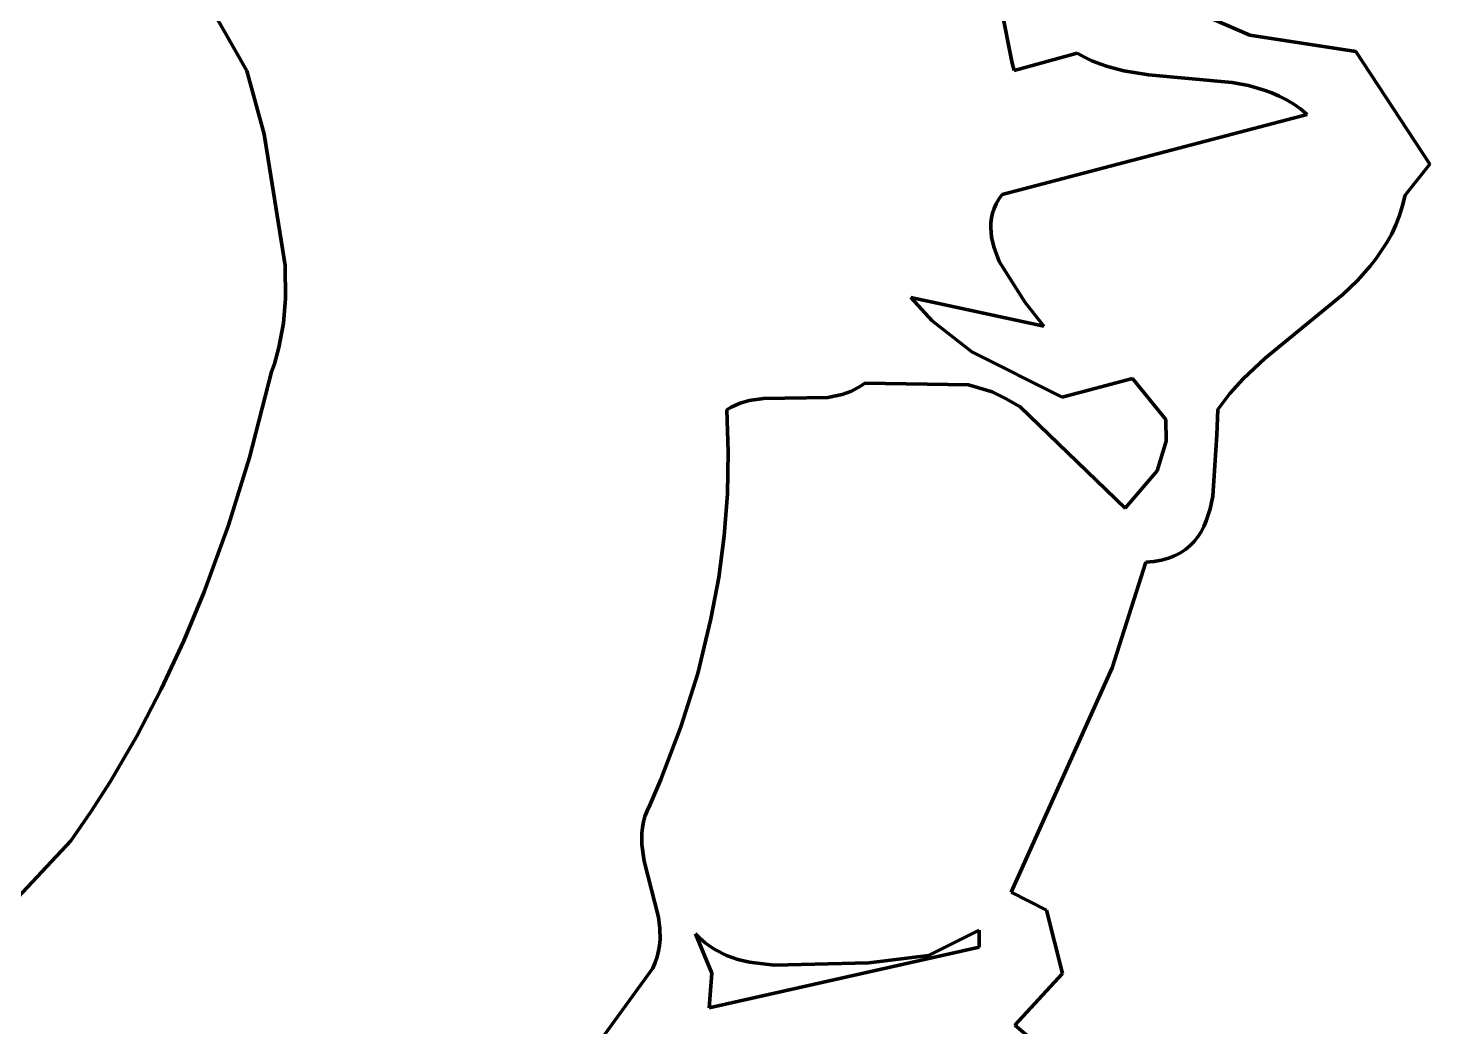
# Model space of a CAD drawing. Header units: millimetres. Extents: x 0 to 12.5, y 0 to 16.2.
# Drawn here: x 7.938 to 9.014, y 9.636 to 10.402 of the extents above; entities that cross this region are included whole.
import ezdxf

# ---------------------------------------------------------------- set-up
doc = ezdxf.new("R2010")
doc.units = ezdxf.units.MM
doc.layers.add('color#010101ff', color=7, linetype='CONTINUOUS', lineweight=100)
doc.layers.add('color#ffffffff', color=7, linetype='CONTINUOUS', lineweight=100)

msp = doc.modelspace()

# ---------------------------------------------------------------- linework, layer by layer
at = {"layer": 'color#010101ff'}
for p, q in [((8.0751, 10.4231), (8.1056, 10.3694)), ((8.693, 10.3754), (8.6844, 10.4179)), ((8.8376, 10.4132), (8.8753, 10.3968)), ((8.8753, 10.3968), (8.9567, 10.3843)), ((8.7427, 10.3832), (8.6945, 10.3699)), ((8.7484, 10.38), (8.7427, 10.3832)), ((8.9567, 10.3843), (9.0136, 10.2978)), ((8.6945, 10.3699), (8.693, 10.3754)), ((8.7542, 10.3772), (8.7484, 10.38)), ((8.7602, 10.3748), (8.7542, 10.3772)), ((8.7662, 10.3728), (8.7602, 10.3748)), ((8.7786, 10.3696), (8.7662, 10.3728)), ((8.1056, 10.3694), (8.119, 10.3208)), ((8.7976, 10.3665), (8.7786, 10.3696)), ((8.8619, 10.3606), (8.7976, 10.3665)), ((8.8743, 10.3582), (8.8619, 10.3606)), ((8.8863, 10.3548), (8.8743, 10.3582)), ((8.8922, 10.3527), (8.8863, 10.3548)), ((8.8979, 10.3502), (8.8922, 10.3527)), ((8.9035, 10.3473), (8.8979, 10.3502)), ((8.909, 10.344), (8.9035, 10.3473)), ((8.9143, 10.3403), (8.909, 10.344)), ((8.9194, 10.3361), (8.9143, 10.3403)), ((8.6852, 10.2746), (8.9194, 10.3361)), ((8.119, 10.3208), (8.1351, 10.2201)), ((9.0136, 10.2978), (8.9945, 10.2741)), ((8.6791, 10.264), (8.6807, 10.2676)), ((8.6807, 10.2676), (8.6827, 10.2711)), ((8.6827, 10.2711), (8.6852, 10.2746)), ((8.9926, 10.2662), (8.9902, 10.2586)), ((8.9945, 10.2741), (8.9926, 10.2662)), ((8.6766, 10.253), (8.6771, 10.2567)), ((8.6771, 10.2567), (8.6779, 10.2603)), ((8.6779, 10.2603), (8.6791, 10.264)), ((8.9902, 10.2586), (8.9874, 10.2514)), ((8.6765, 10.2493), (8.6766, 10.253)), ((8.6771, 10.2419), (8.6765, 10.2493)), ((8.9842, 10.2445), (8.9805, 10.2379)), ((8.9874, 10.2514), (8.9842, 10.2445)), ((8.6788, 10.2344), (8.6771, 10.2419)), ((8.683, 10.2233), (8.6788, 10.2344)), ((8.9805, 10.2379), (8.9765, 10.2316)), ((8.703, 10.1918), (8.683, 10.2233)), ((8.9722, 10.2255), (8.9676, 10.2196)), ((8.9765, 10.2316), (8.9722, 10.2255)), ((8.1351, 10.2201), (8.1353, 10.1948)), ((8.9676, 10.2196), (8.9576, 10.2085)), ((8.9576, 10.2085), (8.9467, 10.198)), ((8.1353, 10.1948), (8.1336, 10.1759)), ((8.6315, 10.1776), (8.6151, 10.1956)), ((8.6151, 10.1956), (8.7172, 10.1736)), ((8.7172, 10.1736), (8.703, 10.1918)), ((8.9467, 10.198), (8.8871, 10.149)), ((8.1336, 10.1759), (8.1301, 10.1572)), ((8.6619, 10.1539), (8.6315, 10.1776)), ((8.1301, 10.1572), (8.1267, 10.1448)), ((8.7312, 10.1191), (8.6619, 10.1539)), ((8.8871, 10.149), (8.8703, 10.1332)), ((8.1246, 10.1386), (8.1077, 10.0729)), ((8.1267, 10.1448), (8.1246, 10.1386)), ((8.5697, 10.1238), (8.5766, 10.1275)), ((8.5766, 10.1275), (8.5799, 10.1298)), ((8.5799, 10.1298), (8.6595, 10.1287)), ((8.6595, 10.1287), (8.6775, 10.1233)), ((8.7854, 10.1335), (8.7312, 10.1191)), ((8.8108, 10.102), (8.7854, 10.1335)), ((8.8703, 10.1332), (8.86, 10.1219)), ((8.4773, 10.1115), (8.4841, 10.1145)), ((8.4841, 10.1145), (8.4911, 10.1166)), ((8.4911, 10.1166), (8.5021, 10.1182)), ((8.5021, 10.1182), (8.5515, 10.119)), ((8.5515, 10.119), (8.5626, 10.1212)), ((8.5626, 10.1212), (8.5697, 10.1238)), ((8.6775, 10.1233), (8.6878, 10.1181)), ((8.6878, 10.1181), (8.6992, 10.1117)), ((8.8553, 10.1159), (8.8508, 10.1097)), ((8.86, 10.1219), (8.8553, 10.1159)), ((8.474, 10.1095), (8.4773, 10.1115)), ((8.4751, 10.0772), (8.474, 10.1095)), ((8.6992, 10.1117), (8.7797, 10.0339)), ((8.8508, 10.1097), (8.8499, 10.0902)), ((8.8111, 10.0853), (8.8108, 10.102)), ((8.8041, 10.0627), (8.8111, 10.0853)), ((8.8499, 10.0902), (8.8469, 10.0432)), ((8.1077, 10.0729), (8.0916, 10.0209)), ((8.4744, 10.0449), (8.4751, 10.0772)), ((8.7797, 10.0339), (8.8041, 10.0627)), ((8.4719, 10.0128), (8.4744, 10.0449)), ((8.8469, 10.0432), (8.8449, 10.0334)), ((8.8449, 10.0334), (8.8419, 10.0242)), ((8.0916, 10.0209), (8.0729, 9.9698)), ((8.8401, 10.0199), (8.8379, 10.0158)), ((8.8419, 10.0242), (8.8401, 10.0199)), ((8.4677, 9.9808), (8.4719, 10.0128)), ((8.8327, 10.0085), (8.8295, 10.0052)), ((8.8355, 10.012), (8.8327, 10.0085)), ((8.8379, 10.0158), (8.8355, 10.012)), ((8.8128, 9.9955), (8.8075, 9.9941)), ((8.8176, 9.9974), (8.8128, 9.9955)), ((8.822, 9.9997), (8.8176, 9.9974)), ((8.826, 10.0023), (8.822, 9.9997)), ((8.8295, 10.0052), (8.826, 10.0023)), ((8.7954, 9.9925), (8.7696, 9.9115)), ((8.8017, 9.993), (8.7954, 9.9925)), ((8.8075, 9.9941), (8.8017, 9.993)), ((8.4618, 9.9491), (8.4677, 9.9808)), ((8.0729, 9.9698), (8.0572, 9.9321)), ((8.4516, 9.9072), (8.4618, 9.9491)), ((8.0572, 9.9321), (8.0399, 9.8952)), ((8.7696, 9.9115), (8.6923, 9.7393)), ((8.4387, 9.8661), (8.4516, 9.9072)), ((8.0399, 9.8952), (8.0211, 9.8591)), ((8.4233, 9.8259), (8.4387, 9.8661)), ((8.0211, 9.8591), (8.0006, 9.8239)), ((8.0006, 9.8239), (7.9859, 9.801)), ((8.4148, 9.8061), (8.4233, 9.8259)), ((8.4111, 9.7975), (8.4127, 9.8018)), ((8.4127, 9.8018), (8.4148, 9.8061)), ((7.9859, 9.801), (7.9705, 9.7786)), ((8.4092, 9.7889), (8.41, 9.7932)), ((8.41, 9.7932), (8.4111, 9.7975)), ((8.4087, 9.7846), (8.4092, 9.7889)), ((8.4087, 9.776), (8.4087, 9.7846)), ((7.9705, 9.7786), (7.8664, 9.6676)), ((8.4105, 9.7631), (8.4087, 9.776)), ((8.4215, 9.7202), (8.4105, 9.7631)), ((8.6923, 9.7393), (8.7193, 9.7256)), ((8.4226, 9.7115), (8.4215, 9.7202)), ((8.7193, 9.7256), (8.7316, 9.6768)), ((8.4228, 9.7029), (8.4226, 9.7115)), ((8.4498, 9.7074), (8.4624, 9.6773)), ((8.4535, 9.7038), (8.4498, 9.7074)), ((8.6675, 9.7102), (8.6288, 9.6907)), ((8.6676, 9.6972), (8.6675, 9.7102)), ((8.4205, 9.6898), (8.4216, 9.6942)), ((8.4216, 9.6942), (8.4224, 9.6985)), ((8.4224, 9.6985), (8.4228, 9.7029)), ((8.4573, 9.7005), (8.4535, 9.7038)), ((8.4612, 9.6976), (8.4573, 9.7005)), ((8.4604, 9.6506), (8.6676, 9.6972)), ((8.4653, 9.695), (8.4612, 9.6976)), ((8.4737, 9.6908), (8.4653, 9.695)), ((8.4171, 9.681), (8.419, 9.6854)), ((8.419, 9.6854), (8.4205, 9.6898)), ((8.4824, 9.6876), (8.4737, 9.6908)), ((8.4914, 9.6855), (8.4824, 9.6876)), ((8.5102, 9.6834), (8.4914, 9.6855)), ((8.583, 9.685), (8.5102, 9.6834)), ((8.6288, 9.6907), (8.583, 9.685)), ((8.2997, 9.5197), (8.4171, 9.681)), ((8.4624, 9.6773), (8.4604, 9.6506)), ((8.7316, 9.6768), (8.6949, 9.6372)), ((8.6949, 9.6372), (8.7537, 9.5882))]:
    msp.add_line(p, q, dxfattribs=at)
at = {"layer": 'color#ffffffff'}
for p, q in [((8.1056, 10.3694), (8.0751, 10.4231)), ((8.6844, 10.4179), (8.693, 10.3754)), ((8.8753, 10.3968), (8.8376, 10.4132)), ((8.9567, 10.3843), (8.8753, 10.3968)), ((8.6945, 10.3699), (8.7427, 10.3832)), ((8.7427, 10.3832), (8.7484, 10.38)), ((9.0136, 10.2978), (8.9567, 10.3843)), ((8.693, 10.3754), (8.6945, 10.3699)), ((8.7484, 10.38), (8.7542, 10.3772)), ((8.7542, 10.3772), (8.7602, 10.3748)), ((8.7602, 10.3748), (8.7662, 10.3728)), ((8.7662, 10.3728), (8.7786, 10.3696)), ((8.119, 10.3208), (8.1056, 10.3694)), ((8.7786, 10.3696), (8.7976, 10.3665)), ((8.7976, 10.3665), (8.8619, 10.3606)), ((8.8619, 10.3606), (8.8743, 10.3582)), ((8.8743, 10.3582), (8.8863, 10.3548)), ((8.8863, 10.3548), (8.8922, 10.3527)), ((8.8922, 10.3527), (8.8979, 10.3502)), ((8.8979, 10.3502), (8.9035, 10.3473)), ((8.9035, 10.3473), (8.909, 10.344)), ((8.909, 10.344), (8.9143, 10.3403)), ((8.9143, 10.3403), (8.9194, 10.3361)), ((8.9194, 10.3361), (8.6852, 10.2746)), ((8.1351, 10.2201), (8.119, 10.3208)), ((8.9945, 10.2741), (9.0136, 10.2978)), ((8.6807, 10.2676), (8.6791, 10.264)), ((8.6827, 10.2711), (8.6807, 10.2676)), ((8.6852, 10.2746), (8.6827, 10.2711)), ((8.9902, 10.2586), (8.9926, 10.2662)), ((8.9926, 10.2662), (8.9945, 10.2741)), ((8.6771, 10.2567), (8.6766, 10.253)), ((8.6779, 10.2603), (8.6771, 10.2567)), ((8.6791, 10.264), (8.6779, 10.2603)), ((8.9874, 10.2514), (8.9902, 10.2586)), ((8.6766, 10.253), (8.6765, 10.2493)), ((8.6765, 10.2493), (8.6771, 10.2419)), ((8.9805, 10.2379), (8.9842, 10.2445)), ((8.9842, 10.2445), (8.9874, 10.2514)), ((8.6771, 10.2419), (8.6788, 10.2344)), ((8.6788, 10.2344), (8.683, 10.2233)), ((8.9765, 10.2316), (8.9805, 10.2379)), ((8.683, 10.2233), (8.703, 10.1918)), ((8.9676, 10.2196), (8.9722, 10.2255)), ((8.9722, 10.2255), (8.9765, 10.2316)), ((8.1353, 10.1948), (8.1351, 10.2201)), ((8.9576, 10.2085), (8.9676, 10.2196)), ((8.9467, 10.198), (8.9576, 10.2085)), ((8.1336, 10.1759), (8.1353, 10.1948)), ((8.7172, 10.1736), (8.6151, 10.1956)), ((8.6151, 10.1956), (8.6315, 10.1776)), ((8.703, 10.1918), (8.7172, 10.1736)), ((8.8871, 10.149), (8.9467, 10.198)), ((8.1301, 10.1572), (8.1336, 10.1759)), ((8.6315, 10.1776), (8.6619, 10.1539)), ((8.1267, 10.1448), (8.1301, 10.1572)), ((8.6619, 10.1539), (8.7312, 10.1191)), ((8.8703, 10.1332), (8.8871, 10.149)), ((8.1077, 10.0729), (8.1246, 10.1386)), ((8.1246, 10.1386), (8.1267, 10.1448)), ((8.5766, 10.1275), (8.5697, 10.1238)), ((8.5799, 10.1298), (8.5766, 10.1275)), ((8.6595, 10.1287), (8.5799, 10.1298)), ((8.6775, 10.1233), (8.6595, 10.1287)), ((8.7312, 10.1191), (8.7854, 10.1335)), ((8.7854, 10.1335), (8.8108, 10.102)), ((8.86, 10.1219), (8.8703, 10.1332)), ((8.4841, 10.1145), (8.4773, 10.1115)), ((8.4911, 10.1166), (8.4841, 10.1145)), ((8.5021, 10.1182), (8.4911, 10.1166)), ((8.5515, 10.119), (8.5021, 10.1182)), ((8.5626, 10.1212), (8.5515, 10.119)), ((8.5697, 10.1238), (8.5626, 10.1212)), ((8.6878, 10.1181), (8.6775, 10.1233)), ((8.6992, 10.1117), (8.6878, 10.1181)), ((8.8508, 10.1097), (8.8553, 10.1159)), ((8.8553, 10.1159), (8.86, 10.1219)), ((8.4773, 10.1115), (8.474, 10.1095)), ((8.474, 10.1095), (8.4751, 10.0772)), ((8.7797, 10.0339), (8.6992, 10.1117)), ((8.8499, 10.0902), (8.8508, 10.1097)), ((8.8108, 10.102), (8.8111, 10.0853)), ((8.8111, 10.0853), (8.8041, 10.0627)), ((8.8469, 10.0432), (8.8499, 10.0902)), ((8.0916, 10.0209), (8.1077, 10.0729)), ((8.4751, 10.0772), (8.4744, 10.0449)), ((8.8041, 10.0627), (8.7797, 10.0339)), ((8.4744, 10.0449), (8.4719, 10.0128)), ((8.8449, 10.0334), (8.8469, 10.0432)), ((8.8419, 10.0242), (8.8449, 10.0334)), ((8.0729, 9.9698), (8.0916, 10.0209)), ((8.8379, 10.0158), (8.8401, 10.0199)), ((8.8401, 10.0199), (8.8419, 10.0242)), ((8.4719, 10.0128), (8.4677, 9.9808)), ((8.8295, 10.0052), (8.8327, 10.0085)), ((8.8327, 10.0085), (8.8355, 10.012)), ((8.8355, 10.012), (8.8379, 10.0158)), ((8.8075, 9.9941), (8.8128, 9.9955)), ((8.8128, 9.9955), (8.8176, 9.9974)), ((8.8176, 9.9974), (8.822, 9.9997)), ((8.822, 9.9997), (8.826, 10.0023)), ((8.826, 10.0023), (8.8295, 10.0052)), ((8.7696, 9.9115), (8.7954, 9.9925)), ((8.7954, 9.9925), (8.8017, 9.993)), ((8.8017, 9.993), (8.8075, 9.9941)), ((8.4677, 9.9808), (8.4618, 9.9491)), ((8.0572, 9.9321), (8.0729, 9.9698)), ((8.4618, 9.9491), (8.4516, 9.9072)), ((8.0399, 9.8952), (8.0572, 9.9321)), ((8.6923, 9.7393), (8.7696, 9.9115)), ((8.4516, 9.9072), (8.4387, 9.8661)), ((8.0211, 9.8591), (8.0399, 9.8952)), ((8.4387, 9.8661), (8.4233, 9.8259)), ((8.0006, 9.8239), (8.0211, 9.8591)), ((7.9859, 9.801), (8.0006, 9.8239)), ((8.4233, 9.8259), (8.4148, 9.8061)), ((8.4127, 9.8018), (8.4111, 9.7975)), ((8.4148, 9.8061), (8.4127, 9.8018)), ((7.9705, 9.7786), (7.9859, 9.801)), ((8.41, 9.7932), (8.4092, 9.7889)), ((8.4111, 9.7975), (8.41, 9.7932)), ((8.4092, 9.7889), (8.4087, 9.7846)), ((8.4087, 9.7846), (8.4087, 9.776)), ((7.8664, 9.6676), (7.9705, 9.7786)), ((8.4087, 9.776), (8.4105, 9.7631)), ((8.4105, 9.7631), (8.4215, 9.7202)), ((8.7193, 9.7256), (8.6923, 9.7393)), ((8.4215, 9.7202), (8.4226, 9.7115)), ((8.7316, 9.6768), (8.7193, 9.7256)), ((8.4226, 9.7115), (8.4228, 9.7029)), ((8.4498, 9.7074), (8.4535, 9.7038)), ((8.4624, 9.6773), (8.4498, 9.7074)), ((8.6288, 9.6907), (8.6675, 9.7102)), ((8.6675, 9.7102), (8.6676, 9.6972)), ((8.4216, 9.6942), (8.4205, 9.6898)), ((8.4224, 9.6985), (8.4216, 9.6942)), ((8.4228, 9.7029), (8.4224, 9.6985)), ((8.4535, 9.7038), (8.4573, 9.7005)), ((8.4573, 9.7005), (8.4612, 9.6976)), ((8.6676, 9.6972), (8.4604, 9.6506)), ((8.4612, 9.6976), (8.4653, 9.695)), ((8.4653, 9.695), (8.4737, 9.6908)), ((8.419, 9.6854), (8.4171, 9.681)), ((8.4205, 9.6898), (8.419, 9.6854)), ((8.4737, 9.6908), (8.4824, 9.6876)), ((8.4824, 9.6876), (8.4914, 9.6855)), ((8.4914, 9.6855), (8.5102, 9.6834)), ((8.5102, 9.6834), (8.583, 9.685)), ((8.583, 9.685), (8.6288, 9.6907)), ((8.4171, 9.681), (8.2997, 9.5197)), ((8.4604, 9.6506), (8.4624, 9.6773)), ((8.6949, 9.6372), (8.7316, 9.6768)), ((8.7537, 9.5882), (8.6949, 9.6372))]:
    msp.add_line(p, q, dxfattribs=at)

doc.saveas('drawing.dxf')
